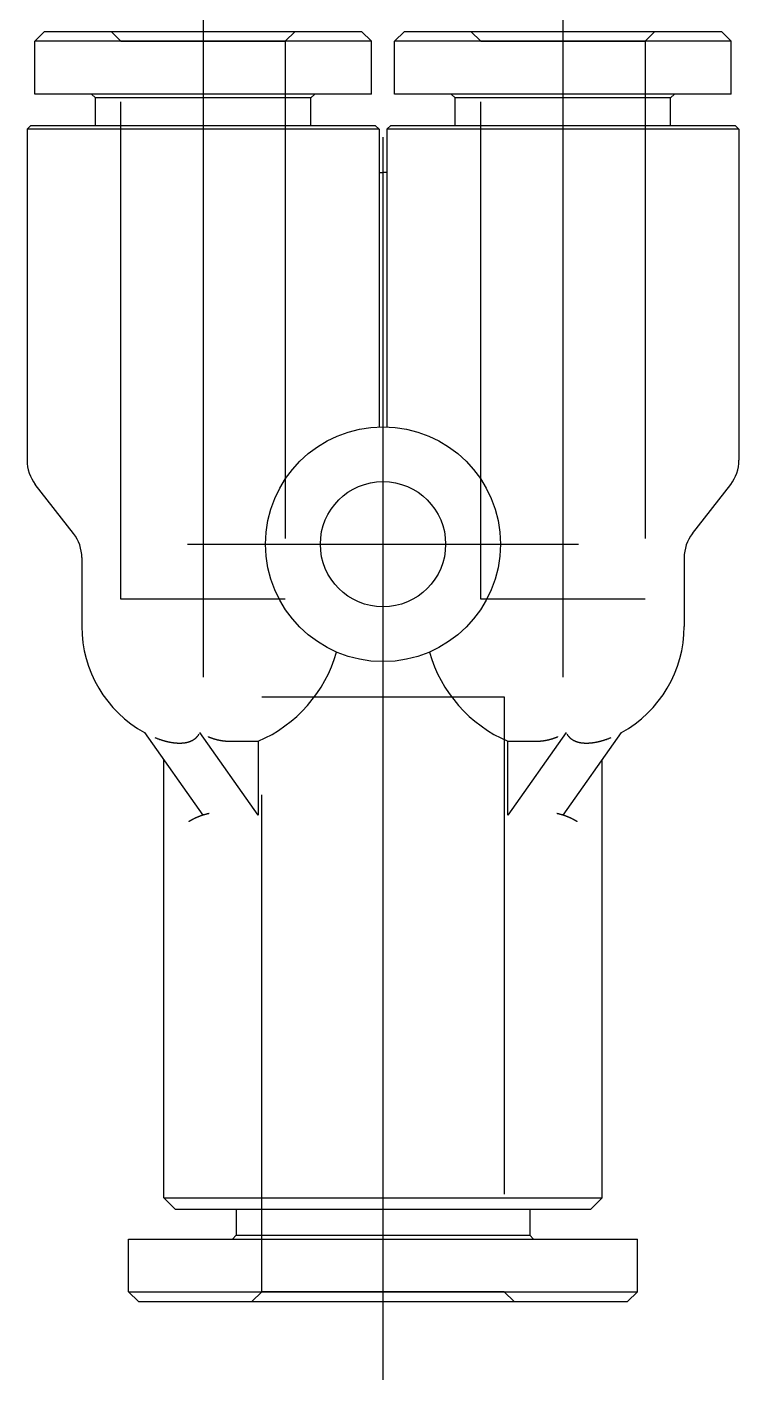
# Model space of a CAD drawing. Extents: x -74.5 to 11.1, y -49.3 to 44.7.
# Drawn here: x -9.1 to 9.1, y -21.35 to 13.21 of the extents above; entities that cross this region are included whole.
import ezdxf

# ---------------------------------------------------------------- set-up
doc = ezdxf.new("R2010")
doc.units = 0
doc.linetypes.add('CENTER', pattern=[50.8, 31.75, -6.35, 6.35, -6.35])
doc.linetypes.add('DASHED', pattern=[19.05, 12.7, -6.35])
doc.layers.get('0').update_dxf_attribs({"linetype": 'CONTINUOUS'})
doc.layers.add('CENTER', color=1, linetype='CENTER')

msp = doc.modelspace()

# ---------------------------------------------------------------- linework, layer by layer
at = {"color": 7, "linetype": 'CONTINUOUS'}
for p, q in [((-8.646, 13.1), (-8.896, 12.85)), ((-0.296, 12.85), (-8.896, 12.85)), ((-8.896, 11.5), (-8.896, 12.85)), ((-8.646, 13.1), (-0.546, 13.1)), ((-0.546, 13.1), (-0.296, 12.85)), ((-0.296, 11.5), (-0.296, 12.85)), ((0.546, 13.1), (0.296, 12.85)), ((8.896, 12.85), (0.296, 12.85)), ((0.296, 11.5), (0.296, 12.85)), ((0.546, 13.1), (8.646, 13.1)), ((8.646, 13.1), (8.896, 12.85)), ((8.896, 11.5), (8.896, 12.85)), ((-0.296, 11.5), (-8.896, 11.5)), ((-7.346, 11.4), (-7.446, 11.5)), ((-1.846, 11.4), (-1.746, 11.5)), ((8.896, 11.5), (0.296, 11.5)), ((1.846, 11.4), (1.746, 11.5)), ((7.346, 11.4), (7.446, 11.5)), ((-1.846, 11.4), (-7.346, 11.4)), ((-7.346, 10.7), (-7.346, 11.4)), ((-1.846, 10.7), (-1.846, 11.4)), ((7.346, 11.4), (1.846, 11.4)), ((1.846, 10.7), (1.846, 11.4)), ((7.346, 10.7), (7.346, 11.4)), ((-8.996, 10.7), (-9.096, 10.6)), ((-0.096, 10.6), (-9.096, 10.6)), ((-9.096, 10.6), (-9.096, 2.143)), ((-8.996, 10.7), (-0.196, 10.7)), ((-0.196, 10.7), (-0.096, 10.6)), ((-0.096, 10.6), (-0.096, 2.998)), ((0.196, 10.7), (0.096, 10.6)), ((0.096, 10.6), (0.096, 2.998)), ((9.096, 10.6), (0.096, 10.6)), ((0.196, 10.7), (8.996, 10.7)), ((8.996, 10.7), (9.096, 10.6)), ((9.096, 10.6), (9.096, 2.143)), ((-0.096, 9.5), (0, 9.5)), ((0.096, 9.5), (0, 9.5)), ((-7.907, 0.271), (-8.886, 1.529)), ((7.907, 0.271), (8.886, 1.529)), ((-7.696, -0.343), (-7.696, -2.1)), ((7.696, -0.343), (7.696, -2.1)), ((-6.097, -4.811), (-4.603, -6.923)), ((-3.189, -6.923), (-4.682, -4.811)), ((4.682, -4.811), (3.189, -6.923)), ((4.603, -6.923), (6.097, -4.811)), ((-3.889, -5.034), (-3.189, -5.034)), ((-3.189, -5.034), (-3.189, -6.923)), ((3.189, -6.923), (3.189, -5.034)), ((3.189, -5.034), (3.889, -5.034)), ((-5.6, -16.7), (-5.6, -5.514)), ((5.6, -16.7), (5.6, -5.514)), ((-5.6, -16.7), (5.6, -16.7)), ((-5.3, -17), (-5.6, -16.7)), ((5.3, -17), (5.6, -16.7)), ((5.3, -17), (-5.3, -17)), ((-3.75, -17), (-3.75, -17.65)), ((3.75, -17), (3.75, -17.65)), ((-6.5, -17.75), (6.5, -17.75)), ((-6.5, -19.1), (-6.5, -17.75)), ((-3.75, -17.65), (-3.85, -17.75)), ((-3.75, -17.65), (3.75, -17.65)), ((3.75, -17.65), (3.85, -17.75)), ((6.5, -19.1), (6.5, -17.75)), ((-6.5, -19.1), (6.5, -19.1)), ((-6.5, -19.1), (-6.25, -19.35)), ((-6.25, -19.35), (6.25, -19.35)), ((6.25, -19.35), (6.5, -19.1))]:
    msp.add_line(p, q, dxfattribs=at)
at = {"color": 3, "linetype": 'DASHED'}
for p, q in [((-6.696, 12.85), (-6.946, 13.1)), ((-6.696, -1.4), (-6.696, 12.85)), ((-6.696, 12.85), (-2.496, 12.85)), ((-2.246, 13.1), (-2.496, 12.85)), ((-2.496, 12.85), (-2.496, -1.4)), ((2.496, 12.85), (2.246, 13.1)), ((2.496, -1.4), (2.496, 12.85)), ((2.496, 12.85), (6.696, 12.85)), ((6.946, 13.1), (6.696, 12.85)), ((6.696, 12.85), (6.696, -1.4)), ((-2.496, -1.4), (-6.696, -1.4)), ((6.696, -1.4), (2.496, -1.4)), ((-3.1, -19.1), (-3.1, -3.9)), ((-3.1, -3.9), (3.1, -3.9)), ((3.1, -3.9), (3.1, -19.1)), ((-3.1, -19.1), (-3.35, -19.35)), ((3.1, -19.1), (-3.1, -19.1)), ((3.1, -19.1), (3.35, -19.35))]:
    msp.add_line(p, q, dxfattribs=at)
at = {"color": 7, "linetype": 'CONTINUOUS'}
for points in [[(-5.828, -4.94, 0), (-5.816, -4.944, 0), (-5.804, -4.949, 0), (-5.792, -4.954, 0), (-5.78, -4.959, 0), (-5.768, -4.963, 0), (-5.756, -4.968, 0), (-5.744, -4.972, 0), (-5.732, -4.976, 0), (-5.72, -4.981, 0), (-5.708, -4.985, 0), (-5.696, -4.989, 0), (-5.684, -4.993, 0), (-5.672, -4.997, 0), (-5.66, -5, 0), (-5.648, -5.004, 0), (-5.637, -5.008, 0), (-5.625, -5.011, 0), (-5.613, -5.015, 0), (-5.602, -5.018, 0), (-5.59, -5.022, 0), (-5.578, -5.025, 0), (-5.567, -5.028, 0), (-5.555, -5.031, 0), (-5.543, -5.034, 0), (-5.532, -5.037, 0), (-5.521, -5.039, 0), (-5.509, -5.042, 0), (-5.498, -5.045, 0), (-5.486, -5.047, 0), (-5.475, -5.05, 0), (-5.464, -5.052, 0), (-5.453, -5.054, 0), (-5.441, -5.056, 0), (-5.43, -5.058, 0), (-5.419, -5.06, 0), (-5.408, -5.062, 0), (-5.397, -5.064, 0), (-5.386, -5.066, 0), (-5.375, -5.067, 0), (-5.364, -5.069, 0), (-5.354, -5.07, 0), (-5.343, -5.071, 0), (-5.332, -5.073, 0), (-5.321, -5.074, 0), (-5.311, -5.075, 0), (-5.3, -5.076, 0), (-5.29, -5.077, 0), (-5.279, -5.078, 0), (-5.269, -5.078, 0), (-5.259, -5.079, 0), (-5.248, -5.079, 0), (-5.238, -5.08, 0), (-5.228, -5.08, 0), (-5.218, -5.08, 0), (-5.208, -5.08, 0), (-5.198, -5.08, 0), (-5.188, -5.08, 0), (-5.179, -5.08, 0), (-5.169, -5.08, 0), (-5.159, -5.08, 0), (-5.15, -5.079, 0), (-5.14, -5.079, 0), (-5.131, -5.078, 0), (-5.121, -5.077, 0), (-5.112, -5.077, 0), (-5.103, -5.076, 0), (-5.093, -5.075, 0), (-5.084, -5.074, 0), (-5.075, -5.072, 0), (-5.066, -5.071, 0), (-5.058, -5.07, 0), (-5.049, -5.068, 0), (-5.04, -5.067, 0), (-5.031, -5.065, 0), (-5.023, -5.064, 0), (-5.014, -5.062, 0), (-5.006, -5.06, 0), (-4.998, -5.058, 0), (-4.989, -5.056, 0), (-4.981, -5.054, 0), (-4.973, -5.051, 0), (-4.965, -5.049, 0), (-4.957, -5.047, 0), (-4.95, -5.044, 0), (-4.942, -5.042, 0), (-4.934, -5.039, 0), (-4.927, -5.036, 0), (-4.919, -5.033, 0), (-4.912, -5.03, 0), (-4.905, -5.027, 0), (-4.897, -5.024, 0), (-4.89, -5.021, 0), (-4.883, -5.018, 0), (-4.877, -5.014, 0), (-4.87, -5.011, 0), (-4.863, -5.007, 0), (-4.856, -5.003, 0), (-4.85, -5, 0), (-4.843, -4.996, 0), (-4.837, -4.992, 0), (-4.831, -4.988, 0), (-4.825, -4.984, 0), (-4.819, -4.98, 0), (-4.813, -4.975, 0), (-4.807, -4.971, 0), (-4.801, -4.967, 0), (-4.795, -4.962, 0), (-4.79, -4.958, 0), (-4.784, -4.953, 0), (-4.779, -4.948, 0), (-4.774, -4.943, 0), (-4.769, -4.938, 0), (-4.764, -4.933, 0), (-4.759, -4.928, 0), (-4.754, -4.923, 0), (-4.749, -4.918, 0), (-4.745, -4.913, 0), (-4.74, -4.907, 0), (-4.736, -4.902, 0), (-4.731, -4.896, 0), (-4.727, -4.891, 0), (-4.723, -4.885, 0), (-4.719, -4.879, 0), (-4.715, -4.874, 0), (-4.711, -4.868, 0), (-4.708, -4.862, 0), (-4.704, -4.856, 0), (-4.701, -4.849, 0)], [(-4.472, -4.916, 0), (-4.467, -4.918, 0), (-4.463, -4.92, 0), (-4.458, -4.922, 0), (-4.454, -4.923, 0), (-4.45, -4.925, 0), (-4.445, -4.927, 0), (-4.441, -4.929, 0), (-4.436, -4.93, 0), (-4.432, -4.932, 0), (-4.427, -4.934, 0), (-4.423, -4.936, 0), (-4.418, -4.937, 0), (-4.414, -4.939, 0), (-4.409, -4.941, 0), (-4.405, -4.942, 0), (-4.401, -4.944, 0), (-4.396, -4.945, 0), (-4.392, -4.947, 0), (-4.387, -4.949, 0), (-4.383, -4.95, 0), (-4.378, -4.952, 0), (-4.374, -4.953, 0), (-4.369, -4.955, 0), (-4.365, -4.956, 0), (-4.36, -4.958, 0), (-4.356, -4.959, 0), (-4.351, -4.961, 0), (-4.347, -4.962, 0), (-4.342, -4.963, 0), (-4.338, -4.965, 0), (-4.333, -4.966, 0), (-4.329, -4.968, 0), (-4.324, -4.969, 0), (-4.32, -4.97, 0), (-4.315, -4.972, 0), (-4.311, -4.973, 0), (-4.306, -4.974, 0), (-4.302, -4.976, 0), (-4.297, -4.977, 0), (-4.293, -4.978, 0), (-4.288, -4.98, 0), (-4.283, -4.981, 0), (-4.279, -4.982, 0), (-4.274, -4.983, 0), (-4.27, -4.984, 0), (-4.265, -4.986, 0), (-4.261, -4.987, 0), (-4.256, -4.988, 0), (-4.252, -4.989, 0), (-4.247, -4.99, 0), (-4.243, -4.991, 0), (-4.238, -4.992, 0), (-4.234, -4.994, 0), (-4.229, -4.995, 0), (-4.224, -4.996, 0), (-4.22, -4.997, 0), (-4.215, -4.998, 0), (-4.211, -4.999, 0), (-4.206, -5, 0), (-4.202, -5.001, 0), (-4.197, -5.002, 0), (-4.193, -5.003, 0), (-4.188, -5.004, 0), (-4.183, -5.005, 0), (-4.179, -5.006, 0), (-4.174, -5.006, 0), (-4.17, -5.007, 0), (-4.165, -5.008, 0), (-4.161, -5.009, 0), (-4.156, -5.01, 0), (-4.151, -5.011, 0), (-4.147, -5.012, 0), (-4.142, -5.012, 0), (-4.138, -5.013, 0), (-4.133, -5.014, 0), (-4.128, -5.015, 0), (-4.124, -5.015, 0), (-4.119, -5.016, 0), (-4.115, -5.017, 0), (-4.11, -5.018, 0), (-4.106, -5.018, 0), (-4.101, -5.019, 0), (-4.096, -5.02, 0), (-4.092, -5.02, 0), (-4.087, -5.021, 0), (-4.083, -5.021, 0), (-4.078, -5.022, 0), (-4.073, -5.023, 0), (-4.069, -5.023, 0), (-4.064, -5.024, 0), (-4.06, -5.024, 0), (-4.055, -5.025, 0), (-4.05, -5.025, 0), (-4.046, -5.026, 0), (-4.041, -5.026, 0), (-4.037, -5.027, 0), (-4.032, -5.027, 0), (-4.027, -5.028, 0), (-4.023, -5.028, 0), (-4.018, -5.029, 0), (-4.014, -5.029, 0), (-4.009, -5.029, 0), (-4.004, -5.03, 0), (-4, -5.03, 0), (-3.995, -5.03, 0), (-3.991, -5.031, 0), (-3.986, -5.031, 0), (-3.981, -5.031, 0), (-3.977, -5.032, 0), (-3.972, -5.032, 0), (-3.967, -5.032, 0), (-3.963, -5.032, 0), (-3.958, -5.033, 0), (-3.954, -5.033, 0), (-3.949, -5.033, 0), (-3.944, -5.033, 0), (-3.94, -5.033, 0), (-3.935, -5.034, 0), (-3.931, -5.034, 0), (-3.926, -5.034, 0), (-3.921, -5.034, 0), (-3.917, -5.034, 0), (-3.912, -5.034, 0), (-3.908, -5.034, 0), (-3.903, -5.034, 0), (-3.898, -5.034, 0), (-3.894, -5.034, 0), (-3.889, -5.034, 0)], [(3.889, -5.034, 0), (3.894, -5.034, 0), (3.898, -5.034, 0), (3.903, -5.034, 0), (3.908, -5.034, 0), (3.912, -5.034, 0), (3.917, -5.034, 0), (3.921, -5.034, 0), (3.926, -5.034, 0), (3.931, -5.034, 0), (3.935, -5.034, 0), (3.94, -5.033, 0), (3.944, -5.033, 0), (3.949, -5.033, 0), (3.954, -5.033, 0), (3.958, -5.033, 0), (3.963, -5.032, 0), (3.967, -5.032, 0), (3.972, -5.032, 0), (3.977, -5.032, 0), (3.981, -5.031, 0), (3.986, -5.031, 0), (3.991, -5.031, 0), (3.995, -5.03, 0), (4, -5.03, 0), (4.004, -5.03, 0), (4.009, -5.029, 0), (4.014, -5.029, 0), (4.018, -5.029, 0), (4.023, -5.028, 0), (4.027, -5.028, 0), (4.032, -5.027, 0), (4.037, -5.027, 0), (4.041, -5.026, 0), (4.046, -5.026, 0), (4.05, -5.025, 0), (4.055, -5.025, 0), (4.06, -5.024, 0), (4.064, -5.024, 0), (4.069, -5.023, 0), (4.073, -5.023, 0), (4.078, -5.022, 0), (4.083, -5.021, 0), (4.087, -5.021, 0), (4.092, -5.02, 0), (4.096, -5.02, 0), (4.101, -5.019, 0), (4.106, -5.018, 0), (4.11, -5.018, 0), (4.115, -5.017, 0), (4.119, -5.016, 0), (4.124, -5.015, 0), (4.128, -5.015, 0), (4.133, -5.014, 0), (4.138, -5.013, 0), (4.142, -5.012, 0), (4.147, -5.012, 0), (4.151, -5.011, 0), (4.156, -5.01, 0), (4.161, -5.009, 0), (4.165, -5.008, 0), (4.17, -5.007, 0), (4.174, -5.006, 0), (4.179, -5.006, 0), (4.183, -5.005, 0), (4.188, -5.004, 0), (4.193, -5.003, 0), (4.197, -5.002, 0), (4.202, -5.001, 0), (4.206, -5, 0), (4.211, -4.999, 0), (4.215, -4.998, 0), (4.22, -4.997, 0), (4.224, -4.996, 0), (4.229, -4.995, 0), (4.234, -4.994, 0), (4.238, -4.992, 0), (4.243, -4.991, 0), (4.247, -4.99, 0), (4.252, -4.989, 0), (4.256, -4.988, 0), (4.261, -4.987, 0), (4.265, -4.986, 0), (4.27, -4.984, 0), (4.274, -4.983, 0), (4.279, -4.982, 0), (4.283, -4.981, 0), (4.288, -4.98, 0), (4.293, -4.978, 0), (4.297, -4.977, 0), (4.302, -4.976, 0), (4.306, -4.974, 0), (4.311, -4.973, 0), (4.315, -4.972, 0), (4.32, -4.97, 0), (4.324, -4.969, 0), (4.329, -4.968, 0), (4.333, -4.966, 0), (4.338, -4.965, 0), (4.342, -4.963, 0), (4.347, -4.962, 0), (4.351, -4.961, 0), (4.356, -4.959, 0), (4.36, -4.958, 0), (4.365, -4.956, 0), (4.369, -4.955, 0), (4.374, -4.953, 0), (4.378, -4.952, 0), (4.383, -4.95, 0), (4.387, -4.949, 0), (4.392, -4.947, 0), (4.396, -4.945, 0), (4.401, -4.944, 0), (4.405, -4.942, 0), (4.409, -4.941, 0), (4.414, -4.939, 0), (4.418, -4.937, 0), (4.423, -4.936, 0), (4.427, -4.934, 0), (4.432, -4.932, 0), (4.436, -4.93, 0), (4.441, -4.929, 0), (4.445, -4.927, 0), (4.45, -4.925, 0), (4.454, -4.923, 0), (4.458, -4.922, 0), (4.463, -4.92, 0), (4.467, -4.918, 0), (4.472, -4.916, 0)], [(4.701, -4.849, 0), (4.704, -4.856, 0), (4.708, -4.862, 0), (4.711, -4.868, 0), (4.715, -4.874, 0), (4.719, -4.879, 0), (4.723, -4.885, 0), (4.727, -4.891, 0), (4.731, -4.896, 0), (4.736, -4.902, 0), (4.74, -4.907, 0), (4.745, -4.913, 0), (4.749, -4.918, 0), (4.754, -4.923, 0), (4.759, -4.928, 0), (4.764, -4.933, 0), (4.769, -4.938, 0), (4.774, -4.943, 0), (4.779, -4.948, 0), (4.784, -4.953, 0), (4.79, -4.958, 0), (4.795, -4.962, 0), (4.801, -4.967, 0), (4.807, -4.971, 0), (4.813, -4.975, 0), (4.819, -4.98, 0), (4.825, -4.984, 0), (4.831, -4.988, 0), (4.837, -4.992, 0), (4.843, -4.996, 0), (4.85, -5, 0), (4.856, -5.003, 0), (4.863, -5.007, 0), (4.87, -5.011, 0), (4.877, -5.014, 0), (4.883, -5.018, 0), (4.89, -5.021, 0), (4.897, -5.024, 0), (4.905, -5.027, 0), (4.912, -5.03, 0), (4.919, -5.033, 0), (4.927, -5.036, 0), (4.934, -5.039, 0), (4.942, -5.042, 0), (4.95, -5.044, 0), (4.957, -5.047, 0), (4.965, -5.049, 0), (4.973, -5.051, 0), (4.981, -5.054, 0), (4.989, -5.056, 0), (4.998, -5.058, 0), (5.006, -5.06, 0), (5.014, -5.062, 0), (5.023, -5.064, 0), (5.031, -5.065, 0), (5.04, -5.067, 0), (5.049, -5.068, 0), (5.058, -5.07, 0), (5.066, -5.071, 0), (5.075, -5.072, 0), (5.084, -5.074, 0), (5.093, -5.075, 0), (5.103, -5.076, 0), (5.112, -5.077, 0), (5.121, -5.077, 0), (5.131, -5.078, 0), (5.14, -5.079, 0), (5.15, -5.079, 0), (5.159, -5.08, 0), (5.169, -5.08, 0), (5.179, -5.08, 0), (5.188, -5.08, 0), (5.198, -5.08, 0), (5.208, -5.08, 0), (5.218, -5.08, 0), (5.228, -5.08, 0), (5.238, -5.08, 0), (5.248, -5.079, 0), (5.259, -5.079, 0), (5.269, -5.078, 0), (5.279, -5.078, 0), (5.29, -5.077, 0), (5.3, -5.076, 0), (5.311, -5.075, 0), (5.321, -5.074, 0), (5.332, -5.073, 0), (5.343, -5.071, 0), (5.354, -5.07, 0), (5.364, -5.069, 0), (5.375, -5.067, 0), (5.386, -5.066, 0), (5.397, -5.064, 0), (5.408, -5.062, 0), (5.419, -5.06, 0), (5.43, -5.058, 0), (5.441, -5.056, 0), (5.453, -5.054, 0), (5.464, -5.052, 0), (5.475, -5.05, 0), (5.486, -5.047, 0), (5.498, -5.045, 0), (5.509, -5.042, 0), (5.521, -5.039, 0), (5.532, -5.037, 0), (5.543, -5.034, 0), (5.555, -5.031, 0), (5.567, -5.028, 0), (5.578, -5.025, 0), (5.59, -5.022, 0), (5.602, -5.018, 0), (5.613, -5.015, 0), (5.625, -5.011, 0), (5.637, -5.008, 0), (5.648, -5.004, 0), (5.66, -5, 0), (5.672, -4.997, 0), (5.684, -4.993, 0), (5.696, -4.989, 0), (5.708, -4.985, 0), (5.72, -4.981, 0), (5.732, -4.976, 0), (5.744, -4.972, 0), (5.756, -4.968, 0), (5.768, -4.963, 0), (5.78, -4.959, 0), (5.792, -4.954, 0), (5.804, -4.949, 0), (5.816, -4.944, 0), (5.828, -4.94, 0)], [(-4.446, -6.882, 0), (-4.451, -6.883, 0), (-4.456, -6.884, 0), (-4.46, -6.885, 0), (-4.465, -6.886, 0), (-4.469, -6.887, 0), (-4.474, -6.888, 0), (-4.478, -6.889, 0), (-4.483, -6.89, 0), (-4.487, -6.891, 0), (-4.492, -6.892, 0), (-4.496, -6.893, 0), (-4.501, -6.894, 0), (-4.505, -6.896, 0), (-4.509, -6.897, 0), (-4.514, -6.898, 0), (-4.518, -6.899, 0), (-4.523, -6.9, 0), (-4.527, -6.901, 0), (-4.532, -6.902, 0), (-4.536, -6.904, 0), (-4.54, -6.905, 0), (-4.545, -6.906, 0), (-4.549, -6.907, 0), (-4.553, -6.908, 0), (-4.558, -6.91, 0), (-4.562, -6.911, 0), (-4.567, -6.912, 0), (-4.571, -6.913, 0), (-4.575, -6.915, 0), (-4.579, -6.916, 0), (-4.584, -6.917, 0), (-4.588, -6.919, 0), (-4.592, -6.92, 0), (-4.597, -6.921, 0), (-4.601, -6.923, 0), (-4.605, -6.924, 0), (-4.609, -6.925, 0), (-4.614, -6.927, 0), (-4.618, -6.928, 0), (-4.622, -6.929, 0), (-4.626, -6.931, 0), (-4.631, -6.932, 0), (-4.635, -6.933, 0), (-4.639, -6.935, 0), (-4.643, -6.936, 0), (-4.647, -6.938, 0), (-4.652, -6.939, 0), (-4.656, -6.941, 0), (-4.66, -6.942, 0), (-4.664, -6.944, 0), (-4.668, -6.945, 0), (-4.672, -6.947, 0), (-4.677, -6.948, 0), (-4.681, -6.95, 0), (-4.685, -6.951, 0), (-4.689, -6.953, 0), (-4.693, -6.954, 0), (-4.697, -6.956, 0), (-4.701, -6.957, 0), (-4.705, -6.959, 0), (-4.709, -6.96, 0), (-4.713, -6.962, 0), (-4.717, -6.964, 0), (-4.721, -6.965, 0), (-4.725, -6.967, 0), (-4.729, -6.969, 0), (-4.733, -6.97, 0), (-4.737, -6.972, 0), (-4.741, -6.974, 0), (-4.745, -6.975, 0), (-4.749, -6.977, 0), (-4.753, -6.979, 0), (-4.757, -6.98, 0), (-4.761, -6.982, 0), (-4.765, -6.984, 0), (-4.769, -6.985, 0), (-4.773, -6.987, 0), (-4.777, -6.989, 0), (-4.781, -6.991, 0), (-4.785, -6.992, 0), (-4.789, -6.994, 0), (-4.793, -6.996, 0), (-4.796, -6.998, 0), (-4.8, -7, 0), (-4.804, -7.001, 0), (-4.808, -7.003, 0), (-4.812, -7.005, 0), (-4.816, -7.007, 0), (-4.819, -7.009, 0), (-4.823, -7.011, 0), (-4.827, -7.013, 0), (-4.831, -7.014, 0), (-4.835, -7.016, 0), (-4.838, -7.018, 0), (-4.842, -7.02, 0), (-4.846, -7.022, 0), (-4.85, -7.024, 0), (-4.853, -7.026, 0), (-4.857, -7.028, 0), (-4.861, -7.03, 0), (-4.865, -7.032, 0), (-4.868, -7.034, 0), (-4.872, -7.036, 0), (-4.876, -7.038, 0), (-4.879, -7.04, 0), (-4.883, -7.042, 0), (-4.887, -7.044, 0), (-4.89, -7.046, 0), (-4.894, -7.048, 0), (-4.898, -7.05, 0), (-4.901, -7.052, 0), (-4.905, -7.054, 0), (-4.909, -7.056, 0), (-4.912, -7.058, 0), (-4.916, -7.061, 0), (-4.919, -7.063, 0), (-4.923, -7.065, 0), (-4.926, -7.067, 0), (-4.93, -7.069, 0), (-4.934, -7.071, 0), (-4.937, -7.073, 0), (-4.941, -7.076, 0), (-4.944, -7.078, 0), (-4.948, -7.08, 0), (-4.951, -7.082, 0), (-4.955, -7.084, 0), (-4.958, -7.087, 0), (-4.962, -7.089, 0)], [(4.962, -7.089, 0), (4.958, -7.087, 0), (4.955, -7.084, 0), (4.951, -7.082, 0), (4.948, -7.08, 0), (4.944, -7.078, 0), (4.941, -7.076, 0), (4.937, -7.073, 0), (4.934, -7.071, 0), (4.93, -7.069, 0), (4.926, -7.067, 0), (4.923, -7.065, 0), (4.919, -7.063, 0), (4.916, -7.061, 0), (4.912, -7.058, 0), (4.909, -7.056, 0), (4.905, -7.054, 0), (4.901, -7.052, 0), (4.898, -7.05, 0), (4.894, -7.048, 0), (4.89, -7.046, 0), (4.887, -7.044, 0), (4.883, -7.042, 0), (4.879, -7.04, 0), (4.876, -7.038, 0), (4.872, -7.036, 0), (4.868, -7.034, 0), (4.865, -7.032, 0), (4.861, -7.03, 0), (4.857, -7.028, 0), (4.853, -7.026, 0), (4.85, -7.024, 0), (4.846, -7.022, 0), (4.842, -7.02, 0), (4.838, -7.018, 0), (4.835, -7.016, 0), (4.831, -7.014, 0), (4.827, -7.013, 0), (4.823, -7.011, 0), (4.819, -7.009, 0), (4.816, -7.007, 0), (4.812, -7.005, 0), (4.808, -7.003, 0), (4.804, -7.001, 0), (4.8, -7, 0), (4.796, -6.998, 0), (4.793, -6.996, 0), (4.789, -6.994, 0), (4.785, -6.992, 0), (4.781, -6.991, 0), (4.777, -6.989, 0), (4.773, -6.987, 0), (4.769, -6.985, 0), (4.765, -6.984, 0), (4.761, -6.982, 0), (4.757, -6.98, 0), (4.753, -6.979, 0), (4.749, -6.977, 0), (4.745, -6.975, 0), (4.741, -6.974, 0), (4.737, -6.972, 0), (4.733, -6.97, 0), (4.729, -6.969, 0), (4.725, -6.967, 0), (4.721, -6.965, 0), (4.717, -6.964, 0), (4.713, -6.962, 0), (4.709, -6.96, 0), (4.705, -6.959, 0), (4.701, -6.957, 0), (4.697, -6.956, 0), (4.693, -6.954, 0), (4.689, -6.953, 0), (4.685, -6.951, 0), (4.681, -6.95, 0), (4.677, -6.948, 0), (4.672, -6.947, 0), (4.668, -6.945, 0), (4.664, -6.944, 0), (4.66, -6.942, 0), (4.656, -6.941, 0), (4.652, -6.939, 0), (4.647, -6.938, 0), (4.643, -6.936, 0), (4.639, -6.935, 0), (4.635, -6.933, 0), (4.631, -6.932, 0), (4.626, -6.931, 0), (4.622, -6.929, 0), (4.618, -6.928, 0), (4.614, -6.927, 0), (4.609, -6.925, 0), (4.605, -6.924, 0), (4.601, -6.923, 0), (4.597, -6.921, 0), (4.592, -6.92, 0), (4.588, -6.919, 0), (4.584, -6.917, 0), (4.579, -6.916, 0), (4.575, -6.915, 0), (4.571, -6.913, 0), (4.567, -6.912, 0), (4.562, -6.911, 0), (4.558, -6.91, 0), (4.553, -6.908, 0), (4.549, -6.907, 0), (4.545, -6.906, 0), (4.54, -6.905, 0), (4.536, -6.904, 0), (4.532, -6.902, 0), (4.527, -6.901, 0), (4.523, -6.9, 0), (4.518, -6.899, 0), (4.514, -6.898, 0), (4.509, -6.897, 0), (4.505, -6.896, 0), (4.501, -6.894, 0), (4.496, -6.893, 0), (4.492, -6.892, 0), (4.487, -6.891, 0), (4.483, -6.89, 0), (4.478, -6.889, 0), (4.474, -6.888, 0), (4.469, -6.887, 0), (4.465, -6.886, 0), (4.46, -6.885, 0), (4.456, -6.884, 0), (4.451, -6.883, 0), (4.446, -6.882, 0)]]:
    msp.add_polyline3d(points, dxfattribs=at)
for radius in [3, 1.6]:
    msp.add_circle((0, 0), radius, dxfattribs=at)
for centre, radius, start, end in [((-8.096, 2.143), 1, 180, 217.875), ((8.096, 2.143), 1, 322.125, 0), ((-8.696, -0.343), 1, 0, 37.875), ((8.696, -0.343), 1, 142.125, 180), ((-4.596, -2.1), 3.1, 180, 241.0867), ((4.596, -2.1), 3.1, 298.9133, 0), ((-4.589, -1.786), 3.537, 293.3223, 344.1042), ((4.589, -1.786), 3.537, 195.8958, 246.6777)]:
    msp.add_arc(centre, radius, start, end, dxfattribs=at)
at = {"layer": 'CENTER', "color": 1, "linetype": 'CENTER'}
for p, q in [((-4.596, 15.1), (-4.596, -3.4)), ((0, -21.35), (0, 15.1)), ((4.596, 15.1), (4.596, -3.4)), ((-5, 0), (5, 0))]:
    msp.add_line(p, q, dxfattribs=at)

doc.saveas('drawing.dxf')
